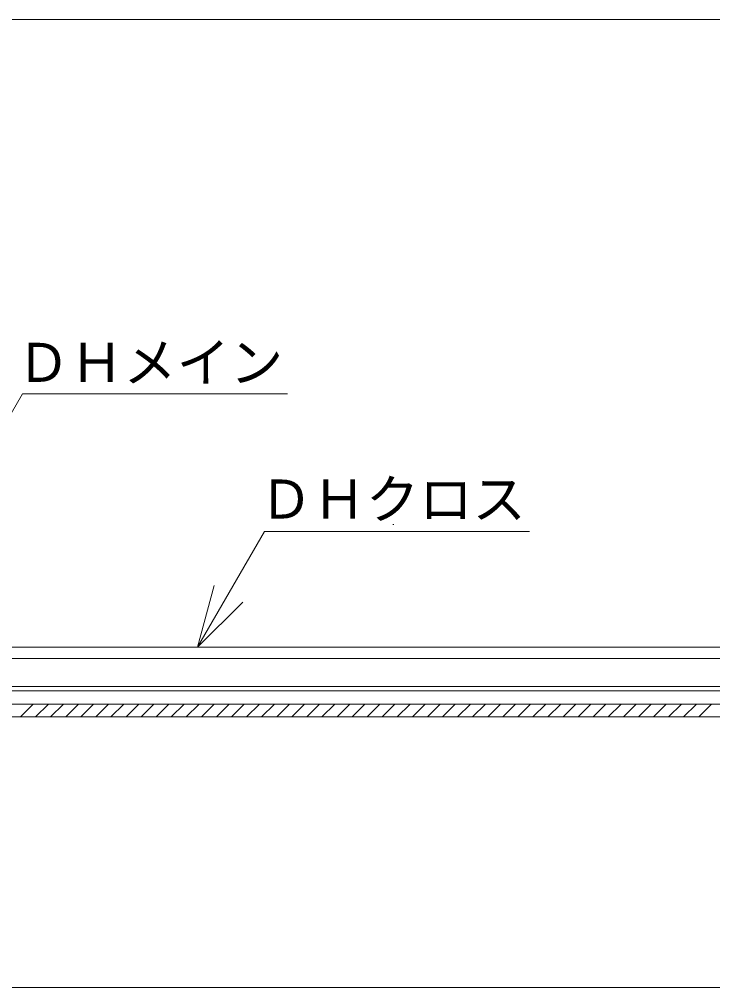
# Model space of a CAD drawing. Units: millimetres at full size, sheet at 1:20; details may follow other scales. Extents: x -4155 to 4045, y -2866 to 2834.
# Drawn here: x 61 to 711, y -2237 to -1327 of the extents above; entities that cross this region are included whole.
import ezdxf
from ezdxf.enums import TextEntityAlignment as Align

# ---------------------------------------------------------------- set-up
doc = ezdxf.new("R2010")
doc.units = ezdxf.units.MM
doc.header["$LTSCALE"] = 20
for name, color, linetype, lineweight in [('1-0_断面', 7, 'Continuous', 9), ('1-1_寸法', 7, 'Continuous', 9), ('1-2_文字', 7, 'Continuous', 9)]:
    doc.layers.add(name, color=color, linetype=linetype, lineweight=lineweight)
doc.styles.add('ＭＳ ゴシック', font='')
doc.styles.get('ＭＳ ゴシック').set_extended_font_data('MS Gothic')

msp = doc.modelspace()

# ---------------------------------------------------------------- linework, layer by layer
at = {"layer": '1-0_断面'}
for p, q in [((-269.22, -1917.05), (1401.99, -1917.05)), ((-269.22, -1927.65), (1401.99, -1927.65)), ((3772.19, -1954.05), (-269.22, -1954.05)), ((3772.19, -1958.05), (-269.22, -1958.05)), ((3772.19, -1970.55), (-269.22, -1970.55)), ((61.79, -1982.55), (73.79, -1970.55)), ((75.93, -1982.55), (87.93, -1970.55)), ((90.08, -1982.55), (102.08, -1970.55)), ((104.22, -1982.55), (116.22, -1970.55)), ((118.36, -1982.55), (130.36, -1970.55)), ((132.5, -1982.55), (144.5, -1970.55)), ((146.64, -1982.55), (158.64, -1970.55)), ((160.79, -1982.55), (172.79, -1970.55)), ((174.93, -1982.55), (186.93, -1970.55)), ((189.07, -1982.55), (201.07, -1970.55)), ((203.21, -1982.55), (215.21, -1970.55)), ((217.36, -1982.55), (229.36, -1970.55)), ((231.5, -1982.55), (243.5, -1970.55)), ((245.64, -1982.55), (257.64, -1970.55)), ((259.78, -1982.55), (271.78, -1970.55)), ((273.92, -1982.55), (285.92, -1970.55)), ((288.07, -1982.55), (300.07, -1970.55)), ((302.21, -1982.55), (314.21, -1970.55)), ((316.35, -1982.55), (328.35, -1970.55)), ((330.49, -1982.55), (342.49, -1970.55)), ((344.63, -1982.55), (356.63, -1970.55)), ((358.78, -1982.55), (370.78, -1970.55)), ((372.92, -1982.55), (384.92, -1970.55)), ((387.06, -1982.55), (399.06, -1970.55)), ((401.2, -1982.55), (413.2, -1970.55)), ((415.35, -1982.55), (427.35, -1970.55)), ((429.49, -1982.55), (441.49, -1970.55)), ((443.63, -1982.55), (455.63, -1970.55)), ((457.77, -1982.55), (469.77, -1970.55)), ((471.91, -1982.55), (483.91, -1970.55)), ((486.06, -1982.55), (498.06, -1970.55)), ((500.2, -1982.55), (512.2, -1970.55)), ((514.34, -1982.55), (526.34, -1970.55)), ((528.48, -1982.55), (540.48, -1970.55)), ((542.62, -1982.55), (554.62, -1970.55)), ((556.77, -1982.55), (568.77, -1970.55)), ((570.91, -1982.55), (582.91, -1970.55)), ((585.05, -1982.55), (597.05, -1970.55)), ((599.19, -1982.55), (611.19, -1970.55)), ((613.33, -1982.55), (625.33, -1970.55)), ((627.48, -1982.55), (639.48, -1970.55)), ((641.62, -1982.55), (653.62, -1970.55)), ((655.76, -1982.55), (667.76, -1970.55)), ((669.9, -1982.55), (681.9, -1970.55)), ((684.05, -1982.55), (696.05, -1970.55)), ((698.19, -1982.55), (710.19, -1970.55)), ((3772.19, -1982.55), (-269.22, -1982.55))]:
    msp.add_line(p, q, dxfattribs=at)
at = {"layer": '1-1_寸法'}
msp.add_line((-78.74, -2236.68), (1721.26, -2236.68), dxfattribs=at)
msp.add_lwpolyline([(-565.12, -1327.49), (746.85, -1327.49), (784.46, -1467.85)], dxfattribs=at)
at = {"layer": '1-2_文字'}
for p, q in [((63.59, -1679.18), (312.26, -1679.18)), ((290.66, -1808.52), (228, -1917.05)), ((290.66, -1808.52), (539.33, -1808.52)), ((411.31, -1801.76), (412.18, -1801.76)), ((228, -1917.05), (243.53, -1859.1)), ((228, -1917.05), (270.42, -1874.63))]:
    msp.add_line(p, q, dxfattribs=at)
msp.add_lwpolyline([(63.59, -1679.18), (-73.74, -1917.05), (-31.32, -1874.63)], dxfattribs=at)

# ---------------------------------------------------------------- texts
at = {"layer": '1-2_文字', "style": 'ＭＳ ゴシック'}
for s, p in [('ＤＨメイン', (58.21, -1678.93)), ('ＤＨクロス', (285.86, -1807.28))]:
    msp.add_text(s, height=36.66, dxfattribs=at).set_placement(p, align=Align.BOTTOM_LEFT)

doc.saveas('drawing.dxf')
